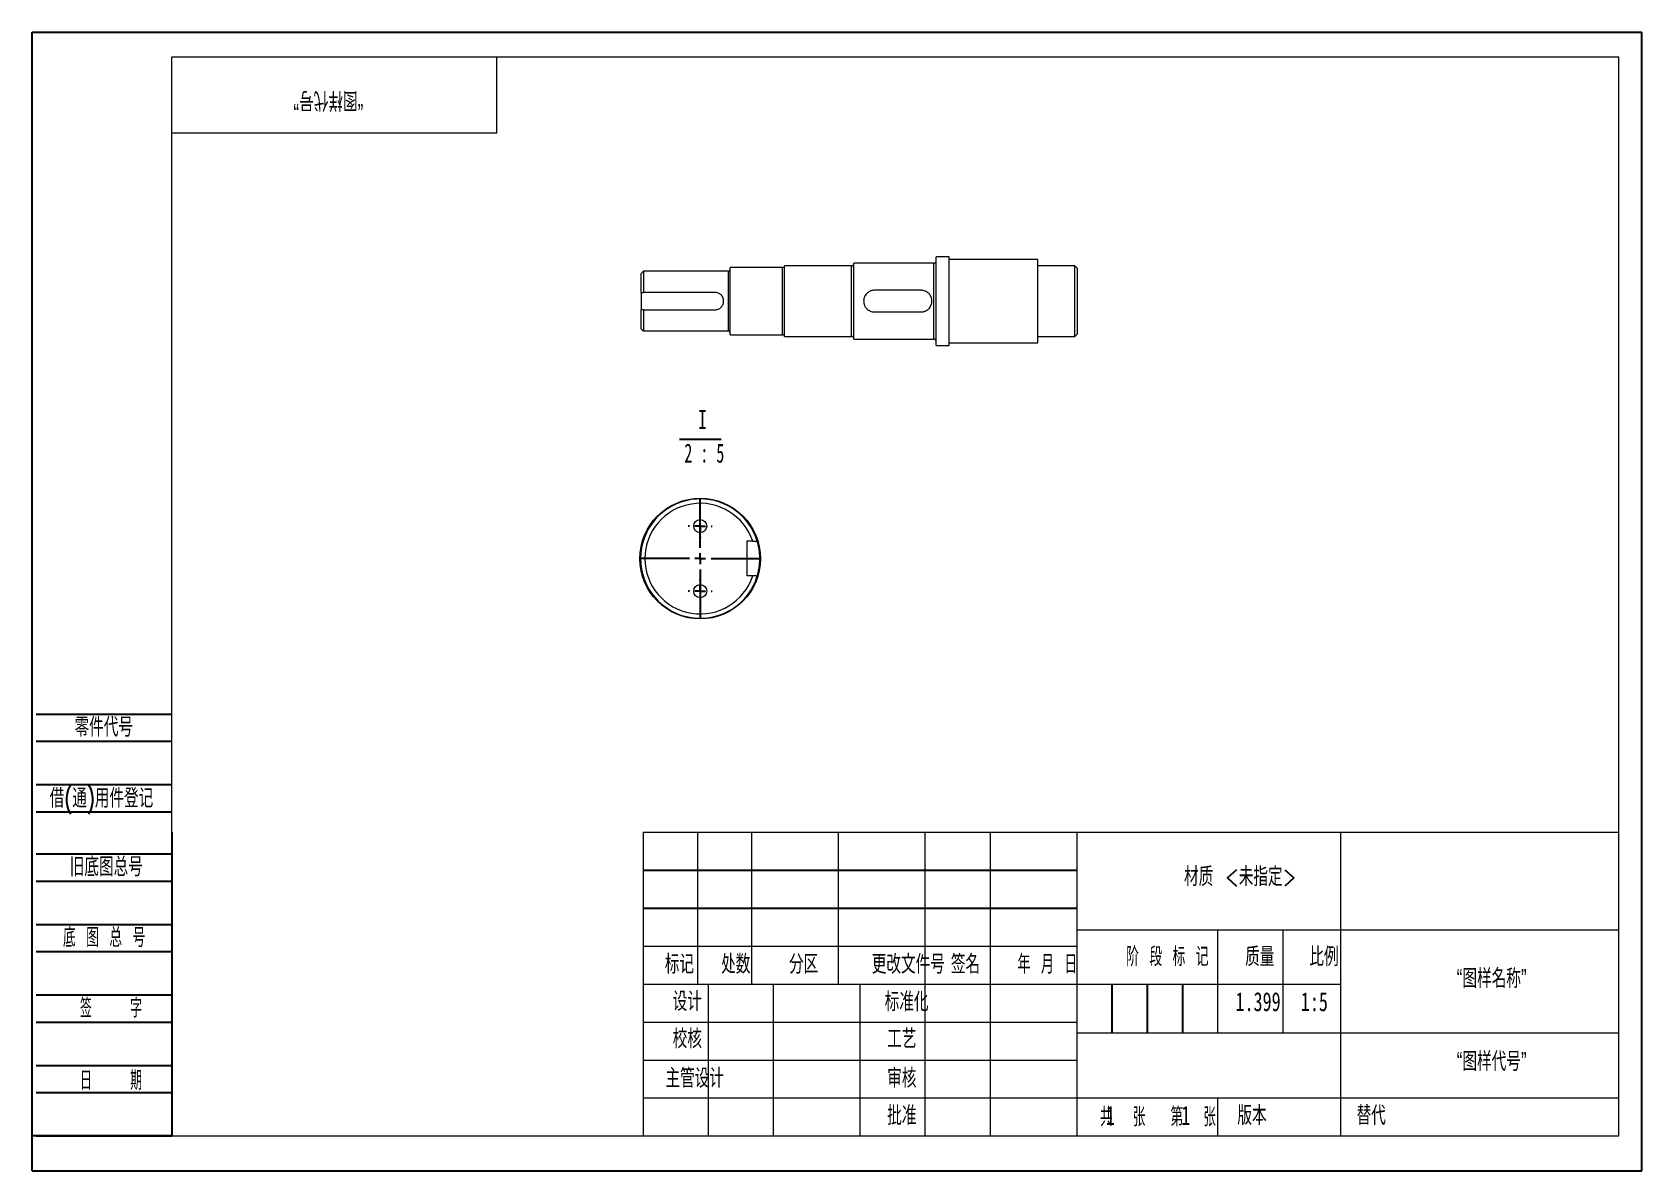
# Model space of a CAD drawing. Header units: millimetres. Extents: x 0 to 297, y 0 to 210.
import ezdxf

# ---------------------------------------------------------------- set-up
doc = ezdxf.new("R2010")
doc.units = ezdxf.units.MM
doc.layers.add('图框', color=7, linetype='Continuous')
doc.layers.add('粗实线层', color=7, linetype='Continuous', lineweight=15)
doc.styles.add('SLDTEXTSTYLE0', font='TXT', dxfattribs={"width": 0.7, "bigfont": 'bigfont'})
doc.styles.add('SLDTEXTSTYLE1', font='TXT', dxfattribs={"width": 0.6, "bigfont": 'bigfont'})
doc.styles.add('SLDTEXTSTYLE2', font='TXT', dxfattribs={"width": 0.614286, "bigfont": 'bigfont'})
doc.styles.add('SLDTEXTSTYLE3', font='TXT', dxfattribs={"width": 0.62, "bigfont": 'bigfont'})
doc.styles.add('SLDTEXTSTYLE4', font='TXT', dxfattribs={"width": 0.566667, "bigfont": 'bigfont'})
doc.styles.add('SLDTEXTSTYLE5', font='TXT', dxfattribs={"width": 0.7})
doc.styles.add('SLDTEXTSTYLE6', font='TXT', dxfattribs={"width": 0.62})

# ---------------------------------------------------------------- blocks, each defined once
blk = doc.blocks.new('SW_NOTE_0')
at = {"layer": '图框', "color": 0}
blk.add_line((-3.59, -0.86), (4.08, -0.86), dxfattribs=at)
at = {"layer": '图框', "color": 0, "char_height": 3.5, "attachment_point": 2}
for s, insert, style in [('I', (0.66, 4.51), 'SLDTEXTSTYLE5'), ('2 : 5', (1, -1.7), 'SLDTEXTSTYLE6')]:
    blk.add_mtext(s, dxfattribs=dict(at, insert=insert, style=style))
blk = doc.blocks.new('SW_CENTERMARKSYMBOL_0')
at = {"layer": '图框', "color": 0}
for p, q in [((0, 2), (0, 11.13)), ((-2, 0), (-11.13, 0)), ((0, 0), (-1, 0)), ((0, 0), (0, 1)), ((0, 0), (0, -1)), ((0, 0), (1, 0)), ((2, 0), (11.13, 0)), ((0, -2), (0, -11.13))]:
    blk.add_line(p, q, dxfattribs=at)
blk = doc.blocks.new('SW_CENTERMARKSYMBOL_1')
at = {"layer": '图框', "color": 0}
for p, q in [((-2, 0), (-2.2, 0)), ((0, 0), (-1, 0)), ((0, 2), (0, 2.2)), ((0, 0), (0, 1)), ((0, 0), (0, -1)), ((0, 0), (1, 0)), ((2, 0), (2.2, 0)), ((0, -2), (0, -2.2))]:
    blk.add_line(p, q, dxfattribs=at)
blk = doc.blocks.new('SW_CENTERMARKSYMBOL_2')
at = {"layer": '图框', "color": 0}
for p, q in [((-2, 0), (-2.2, 0)), ((0, 0), (-1, 0)), ((0, 2), (0, 2.2)), ((0, 0), (0, 1)), ((0, 0), (0, -1)), ((0, 0), (1, 0)), ((2, 0), (2.2, 0)), ((0, -2), (0, -2.2))]:
    blk.add_line(p, q, dxfattribs=at)

msp = doc.modelspace()

# ---------------------------------------------------------------- linework, layer by layer
at = {"color": 7, "linetype": 'Continuous', "lineweight": 15}
for p, q in [((138.46, 166.6), (128.78, 166.6)), ((128.78, 160.4), (128.78, 166.6)), ((151.18, 166.9), (138.78, 166.9)), ((138.78, 160.4), (138.78, 166.9)), ((166.38, 167.4), (151.58, 167.4)), ((151.58, 160.4), (151.58, 167.4)), ((169.18, 168.6), (166.78, 168.6)), ((166.78, 160.4), (166.78, 168.6)), ((169.18, 160.4), (169.18, 168.6)), ((185.58, 168.1), (169.18, 168.1)), ((185.58, 160.4), (185.58, 168.1)), ((192.38, 166.9), (185.58, 166.9)), ((192.78, 166.5), (192.38, 166.9)), ((192.38, 160.4), (192.38, 166.9)), ((192.78, 166.5), (192.78, 160.4)), ((112.78, 165.9), (112.38, 165.5)), ((112.38, 162), (112.38, 165.5)), ((128.46, 165.9), (112.78, 165.9)), ((112.78, 165.9), (112.78, 162)), ((112.38, 162), (112.38, 158.8)), ((125.98, 162), (112.78, 162)), ((128.78, 154.2), (128.78, 160.4)), ((138.78, 153.9), (138.78, 160.4)), ((151.58, 153.4), (151.58, 160.4)), ((164.01, 162.4), (155.41, 162.4)), ((166.78, 152.2), (166.78, 160.4)), ((169.18, 152.2), (169.18, 160.4)), ((185.58, 152.7), (185.58, 160.4)), ((192.38, 153.9), (192.38, 160.4)), ((192.78, 160.4), (192.78, 154.3)), ((112.38, 155.3), (112.38, 158.8)), ((112.78, 158.8), (112.78, 154.9)), ((112.78, 158.8), (125.98, 158.8)), ((155.41, 158.4), (164.01, 158.4)), ((112.38, 155.3), (112.78, 154.9)), ((112.78, 154.9), (128.46, 154.9)), ((128.78, 154.2), (138.46, 154.2)), ((138.78, 153.9), (151.18, 153.9)), ((151.58, 153.4), (166.38, 153.4)), ((166.78, 152.2), (169.18, 152.2)), ((169.18, 152.7), (185.58, 152.7)), ((185.58, 153.9), (192.38, 153.9)), ((192.38, 153.9), (192.78, 154.3)), ((132.93, 116.11), (131.85, 116.11)), ((131.85, 116.11), (131.85, 109.71)), ((132.93, 116.11), (133.77, 116.11)), ((132.93, 109.71), (131.85, 109.71)), ((133.77, 109.71), (132.93, 109.71))]:
    msp.add_line(p, q, dxfattribs=at)
at = {"color": 8, "linetype": 'Continuous', "lineweight": 15}
for p, q in [((138.46, 154.2), (138.46, 166.6)), ((151.18, 160.4), (151.18, 166.9)), ((166.38, 160.4), (166.38, 167.4)), ((128.46, 160.4), (128.46, 165.9)), ((128.46, 154.9), (128.46, 160.4)), ((151.18, 153.9), (151.18, 160.4)), ((166.38, 153.4), (166.38, 160.4))]:
    msp.add_line(p, q, dxfattribs=at)
at = {"color": 7, "linetype": 'Continuous', "lineweight": 0}
msp.add_circle((123.25, 112.91), 11.13, dxfattribs=at)
at = {"color": 7, "linetype": 'Continuous', "lineweight": 15}
for centre in [(123.25, 118.91), (123.25, 106.91)]:
    msp.add_circle(centre, 1.2, dxfattribs=at)
for centre, radius, start, end in [((138.46, 166.92), 0.32, 270, 356.4167), ((151.18, 167.3), 0.4, 270, 0), ((166.38, 167.8), 0.4, 270, 0), ((128.46, 166.22), 0.32, 270, 0), ((128.46, 154.58), 0.32, 0, 90), ((138.46, 153.88), 0.32, 3.5833, 90), ((151.18, 153.5), 0.4, 0, 90), ((166.38, 153), 0.4, 0, 90), ((123.25, 112.91), 11, 16.9124, 343.0876), ((123.25, 112.91), 10.2, 18.2839, 341.7161)]:
    msp.add_arc(centre, radius, start, end, dxfattribs=at)
for points in [[(112.38, 162), (112.51, 162), (112.65, 162), (112.78, 162)], [(112.78, 158.8), (112.65, 158.8), (112.51, 158.8), (112.38, 158.8)]]:
    msp.add_open_spline(points, degree=3, dxfattribs=at)
for points, knots in [([(125.98, 158.8), (126.09, 158.8), (126.19, 158.81), (126.34, 158.84), (126.39, 158.86), (126.5, 158.89), (126.55, 158.9), (126.69, 158.97), (126.78, 159.01), (126.91, 159.1), (126.95, 159.13), (127.04, 159.2), (127.07, 159.23), (127.18, 159.34), (127.25, 159.42), (127.37, 159.6), (127.42, 159.69), (127.48, 159.84), (127.49, 159.88), (127.52, 159.98), (127.54, 160.04), (127.57, 160.19), (127.58, 160.3), (127.58, 160.51), (127.57, 160.61), (127.53, 160.82), (127.5, 160.92), (127.44, 161.06), (127.41, 161.11), (127.36, 161.2), (127.34, 161.25), (127.28, 161.33), (127.25, 161.38), (127.18, 161.46), (127.15, 161.5), (127.04, 161.61), (126.96, 161.67), (126.78, 161.79), (126.69, 161.84), (126.5, 161.92), (126.4, 161.95), (126.24, 161.98), (126.19, 161.99), (126.09, 162), (126.03, 162), (125.98, 162)], [0, 0, 0, 0, 0.0625, 0.0625, 0.09375, 0.09375, 0.125, 0.125, 0.1875, 0.1875, 0.21875, 0.21875, 0.25, 0.25, 0.3125, 0.3125, 0.375, 0.375, 0.40625, 0.40625, 0.4375, 0.4375, 0.5, 0.5, 0.5625, 0.5625, 0.625, 0.625, 0.65625, 0.65625, 0.6875, 0.6875, 0.71875, 0.71875, 0.75, 0.75, 0.8125, 0.8125, 0.875, 0.875, 0.9375, 0.9375, 0.96875, 0.96875, 1, 1, 1, 1]), ([(155.41, 162.4), (155.27, 162.4), (155.14, 162.39), (154.95, 162.35), (154.89, 162.33), (154.76, 162.3), (154.7, 162.27), (154.52, 162.2), (154.4, 162.14), (154.24, 162.03), (154.19, 161.99), (154.09, 161.91), (154.04, 161.86), (153.9, 161.72), (153.82, 161.62), (153.67, 161.41), (153.61, 161.29), (153.54, 161.11), (153.51, 161.05), (153.48, 160.92), (153.46, 160.86), (153.42, 160.67), (153.41, 160.54), (153.41, 160.27), (153.42, 160.14), (153.47, 159.88), (153.51, 159.76), (153.58, 159.58), (153.61, 159.52), (153.67, 159.4), (153.71, 159.34), (153.78, 159.24), (153.82, 159.18), (153.9, 159.08), (153.95, 159.03), (154.08, 158.9), (154.18, 158.81), (154.4, 158.67), (154.52, 158.61), (154.76, 158.51), (154.88, 158.47), (155.08, 158.43), (155.14, 158.42), (155.27, 158.41), (155.34, 158.4), (155.41, 158.4)], [0, 0, 0, 0, 0.0625, 0.0625, 0.09375, 0.09375, 0.125, 0.125, 0.1875, 0.1875, 0.21875, 0.21875, 0.25, 0.25, 0.3125, 0.3125, 0.375, 0.375, 0.40625, 0.40625, 0.4375, 0.4375, 0.5, 0.5, 0.5625, 0.5625, 0.625, 0.625, 0.65625, 0.65625, 0.6875, 0.6875, 0.71875, 0.71875, 0.75, 0.75, 0.8125, 0.8125, 0.875, 0.875, 0.9375, 0.9375, 0.96875, 0.96875, 1, 1, 1, 1]), ([(164.01, 158.4), (164.14, 158.4), (164.27, 158.42), (164.46, 158.45), (164.53, 158.47), (164.65, 158.51), (164.71, 158.53), (164.9, 158.61), (165.01, 158.67), (165.17, 158.78), (165.23, 158.82), (165.33, 158.9), (165.38, 158.94), (165.51, 159.08), (165.6, 159.18), (165.74, 159.4), (165.8, 159.51), (165.88, 159.69), (165.9, 159.75), (165.94, 159.88), (165.96, 159.95), (165.99, 160.14), (166.01, 160.27), (166.01, 160.53), (165.99, 160.66), (165.94, 160.92), (165.9, 161.05), (165.83, 161.23), (165.8, 161.29), (165.74, 161.4), (165.71, 161.46), (165.63, 161.57), (165.59, 161.62), (165.51, 161.72), (165.47, 161.77), (165.33, 161.91), (165.23, 161.99), (165.01, 162.14), (164.9, 162.2), (164.66, 162.3), (164.53, 162.34), (164.34, 162.38), (164.27, 162.39), (164.14, 162.4), (164.07, 162.4), (164.01, 162.4)], [0, 0, 0, 0, 0.0625, 0.0625, 0.09375, 0.09375, 0.125, 0.125, 0.1875, 0.1875, 0.21875, 0.21875, 0.25, 0.25, 0.3125, 0.3125, 0.375, 0.375, 0.40625, 0.40625, 0.4375, 0.4375, 0.5, 0.5, 0.5625, 0.5625, 0.625, 0.625, 0.65625, 0.65625, 0.6875, 0.6875, 0.71875, 0.71875, 0.75, 0.75, 0.8125, 0.8125, 0.875, 0.875, 0.9375, 0.9375, 0.96875, 0.96875, 1, 1, 1, 1]), ([(133.77, 109.71), (133.79, 109.77), (133.86, 109.99), (133.98, 110.47), (134.13, 111.23), (134.24, 112.18), (134.26, 113.2), (134.19, 114.18), (134.05, 115.02), (133.91, 115.64), (133.81, 115.98), (133.78, 116.1), (133.77, 116.11)], [0, 0, 0, 0, 0.027542, 0.105761, 0.228307, 0.383356, 0.547229, 0.701387, 0.83652, 0.9402, 0.994536, 1, 1, 1, 1])]:
    msp.add_open_spline(points, degree=3, knots=knots, dxfattribs=at)
at = {"layer": '图框'}
for p, q in [((-0.01, 0), (-0.01, 210)), ((-0.01, 210), (296.99, 210)), ((296.99, 0), (296.99, 210)), ((0.73, 84.22), (25.73, 84.22)), ((0.73, 79.22), (25.73, 79.22)), ((0.73, 71.22), (25.73, 71.22)), ((0.73, 66.22), (25.73, 66.22)), ((25.73, 62.43), (25.73, 6.43)), ((0.73, 58.43), (25.73, 58.43)), ((112.73, 55.43), (192.73, 55.43)), ((0.73, 53.43), (25.73, 53.43)), ((112.73, 48.43), (192.73, 48.43)), ((0.73, 45.43), (25.73, 45.43)), ((0.73, 40.43), (25.73, 40.43)), ((199.23, 34.43), (199.23, 25.43)), ((205.73, 34.43), (205.73, 25.43)), ((212.23, 34.43), (212.23, 25.43)), ((0.73, 32.43), (25.73, 32.43)), ((0.73, 27.43), (25.73, 27.43)), ((0.73, 19.43), (25.73, 19.43)), ((0.73, 14.43), (25.73, 14.43)), ((25.73, 6.43), (-0.01, 6.43)), ((0.73, 6.43), (25.73, 6.43)), ((241.42, 6.44), (241.42, 6.43)), ((-0.01, 0), (296.99, 0))]:
    msp.add_line(p, q, dxfattribs=at)
at = {"layer": '图框', "linetype": 'Continuous', "lineweight": 15}
for p, q in [((25.73, 6.43), (25.73, 205.43)), ((25.73, 205.43), (292.73, 205.43)), ((292.73, 6.43), (292.73, 205.43)), ((25.73, 6.43), (292.73, 6.43))]:
    msp.add_line(p, q, dxfattribs=at)
at = {"layer": '图框', "lineweight": 15}
for p, q in [((112.73, 62.43), (292.73, 62.43)), ((112.73, 62.43), (112.73, 6.43)), ((122.73, 62.43), (122.73, 34.43)), ((132.73, 62.43), (132.73, 34.43)), ((148.73, 62.43), (148.73, 34.43)), ((164.73, 62.43), (164.73, 6.43)), ((176.73, 62.43), (176.73, 6.43)), ((192.73, 62.43), (192.73, 6.43)), ((241.39, 62.43), (241.42, 6.44)), ((192.73, 44.43), (292.73, 44.43)), ((218.73, 44.43), (218.73, 25.43)), ((230.73, 44.43), (230.73, 25.43)), ((112.73, 41.43), (192.73, 41.43)), ((112.73, 34.43), (192.73, 34.43)), ((124.73, 34.43), (124.73, 6.43)), ((136.73, 34.43), (136.73, 6.43)), ((152.73, 34.43), (152.73, 6.43)), ((192.73, 34.43), (241.4, 34.43)), ((112.73, 27.43), (192.73, 27.43)), ((192.73, 25.43), (292.73, 25.43)), ((112.73, 20.43), (192.73, 20.43)), ((112.73, 13.43), (192.73, 13.45)), ((192.73, 13.45), (292.73, 13.48)), ((218.73, 13.46), (218.73, 6.43)), ((112.73, 6.43), (292.73, 6.43))]:
    msp.add_line(p, q, dxfattribs=at)
at = {"layer": '粗实线层'}
for p, q in [((85.73, 191.43), (85.73, 205.43)), ((25.73, 191.43), (85.73, 191.43))]:
    msp.add_line(p, q, dxfattribs=at)

# ---------------------------------------------------------------- block references
at = {"layer": '图框'}
for name, p in [('SW_NOTE_0', (123.01, 135.82)), ('SW_CENTERMARKSYMBOL_0', (123.25, 112.91)), ('SW_CENTERMARKSYMBOL_1', (123.25, 118.91)), ('SW_CENTERMARKSYMBOL_2', (123.25, 106.91))]:
    msp.add_blockref(name, p, dxfattribs=at)

# ---------------------------------------------------------------- texts
at = {"layer": '图框', "insert": (54.64, 195.65), "char_height": 3.5, "attachment_point": 2, "rotation": 180, "style": 'SLDTEXTSTYLE0'}
msp.add_mtext('\\M+18167图样\\M+191E3\\M+18D86\\M+18168', dxfattribs=at)
at = {"layer": '图框', "char_height": 3.5}
for s, insert, attachment_point, style in [('\\M+197EB\\M+18C8F\\M+191E3\\M+18D86', (7.81, 83.58), 1, 'SLDTEXTSTYLE0'), ('\\M+18ED8(\\M+192CA)\\M+19770\\M+18C8F\\M+1936F记', (3.22, 70.47), 1, 'SLDTEXTSTYLE0'), ('\\M+18B8C\\M+192EA图总\\M+18D86', (6.92, 57.82), 1, 'SLDTEXTSTYLE0'), ('\\M+18DDE质 <\\M+196A2\\M+18E77\\M+192E8>', (222.88, 56.01), 2, 'SLDTEXTSTYLE0'), ('\\M+192EA 图 总 \\M+18D86', (5.67, 44.77), 1, 'SLDTEXTSTYLE2'), ('阶 \\M+19269 标 记', (209.45, 41.24), 2, 'SLDTEXTSTYLE2'), ('\\M+194E4\\M+197E1', (238.35, 41.24), 2, 'SLDTEXTSTYLE0'), ('标记', (119.42, 39.85), 2, 'SLDTEXTSTYLE0'), ('处\\M+19094', (129.81, 39.85), 2, 'SLDTEXTSTYLE0'), ('\\M+195AA\\M+18BE6', (142.33, 39.85), 2, 'SLDTEXTSTYLE0'), ('\\M+18D58\\M+189FC\\M+195B6\\M+18C8F\\M+18D86', (161.66, 39.85), 2, 'SLDTEXTSTYLE0'), ('签\\M+196BC', (172.2, 39.85), 2, 'SLDTEXTSTYLE0'), ('\\M+1944E \\M+18C8E \\M+193FA', (187.32, 39.85), 2, 'SLDTEXTSTYLE3'), ('质\\M+197CA', (226.5, 41.24), 2, 'SLDTEXTSTYLE0'), ('\\M+18167图样\\M+196BC\\M+18FCC\\M+18168', (269.29, 37.22), 2, 'SLDTEXTSTYLE0'), ('设计', (120.87, 32.99), 2, 'SLDTEXTSTYLE0'), ('标\\M+18F79\\M+189BB', (161.34, 32.92), 2, 'SLDTEXTSTYLE0'), ('1.399', (226.19, 32.95), 2, 'SLDTEXTSTYLE5'), ('1:5', (236.58, 32.95), 2, 'SLDTEXTSTYLE5'), ('签    \\M+18E9A', (14.54, 31.76), 2, 'SLDTEXTSTYLE4'), ('\\M+18D5A\\M+18A6A', (120.87, 26.11), 2, 'SLDTEXTSTYLE0'), ('\\M+18D48艺', (160.46, 26.07), 2, 'SLDTEXTSTYLE0'), ('\\M+18167图样\\M+191E3\\M+18D86\\M+18168', (269.29, 21.92), 2, 'SLDTEXTSTYLE0'), ('\\M+193FA    \\M+18AFA', (14.54, 18.41), 2, 'SLDTEXTSTYLE4'), ('\\M+18EE5\\M+18AC7设计', (122.23, 18.83), 2, 'SLDTEXTSTYLE0'), ('审\\M+18A6A', (160.46, 18.83), 2, 'SLDTEXTSTYLE0'), ('\\M+194E1\\M+18F79', (160.46, 11.95), 2, 'SLDTEXTSTYLE0'), ('\\M+18BA4  张', (201.21, 11.69), 2, 'SLDTEXTSTYLE1'), ('\\M+191E6  张', (214.23, 11.69), 2, 'SLDTEXTSTYLE1'), ('\\M+194C5\\M+1967B', (225.07, 11.96), 2, 'SLDTEXTSTYLE0'), ('\\M+191D6\\M+191E3', (244.37, 11.96), 1, 'SLDTEXTSTYLE0'), ('1', (198.12, 11.96), 1, 'SLDTEXTSTYLE5'), ('1', (212.02, 11.96), 1, 'SLDTEXTSTYLE5')]:
    msp.add_mtext(s, dxfattribs=dict(at, insert=insert, attachment_point=attachment_point, style=style))

doc.saveas('drawing.dxf')
